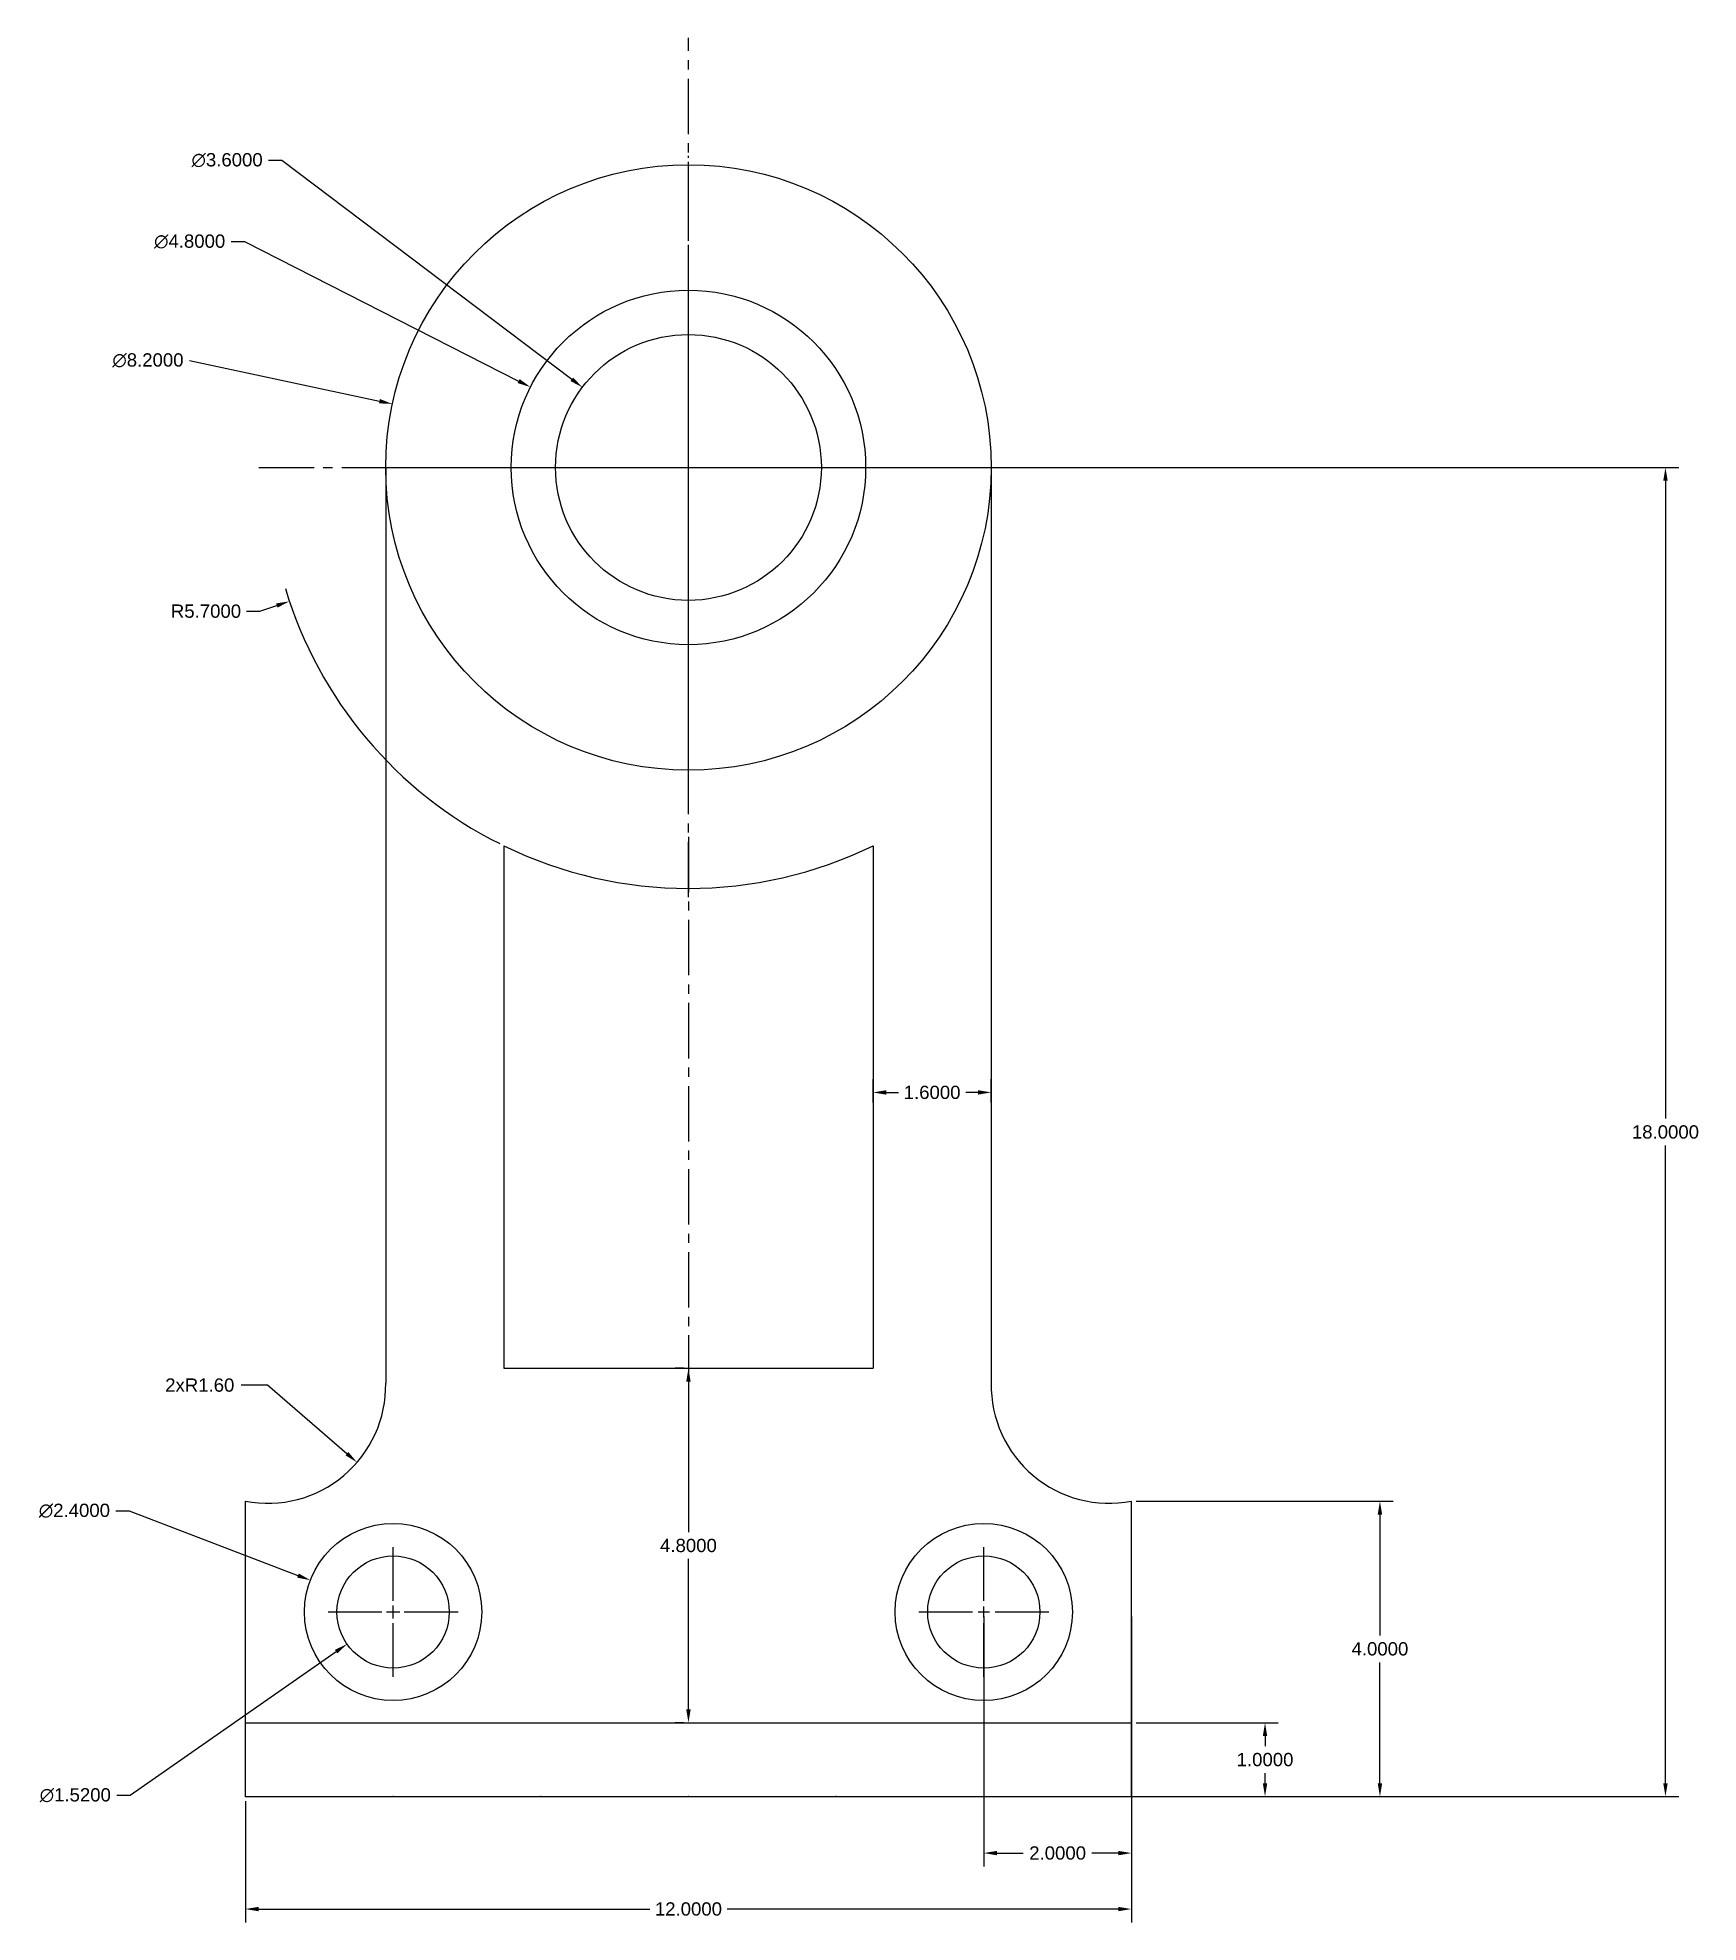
# Model space of a CAD drawing. Header units: millimetres. Extents: x 17.2 to 39.7, y 18.3 to 43.8.
import ezdxf
from ezdxf import colors
from ezdxf.entities.mleader import LeaderData, LeaderLine
from ezdxf.math import Vec2, Vec3

# ---------------------------------------------------------------- set-up
doc = ezdxf.new("R2010")
doc.units = ezdxf.units.MM
doc.header["$MEASUREMENT"] = 0
doc.linetypes.add('CENTER2', pattern=[1.125, 0.75, -0.125, 0.125, -0.125])
doc.styles.get("Standard").update_dxf_attribs({"font": 'arial.ttf'})
doc.dimstyles.new('Annotative', dxfattribs={"dimscale": 0, "dimtxt": 0.18, "dimasz": 0.18, "dimexe": 0.18, "dimexo": 0.0625, "dimgap": 0.09, "dimtad": 0, "dimtih": 1, "dimtoh": 1, "dimdec": 4, "dimzin": 0, "dimdsep": 46, "dimtxsty": 'Standard', "dimcen": 0.09, "dimadec": 0, "dimazin": 0, "dimtfac": 1, "dimtdec": 4, "dimtofl": 0, "dimtmove": 0, "dimatfit": 3, "dimfxl": 1, "dimtolj": 1, "dimtzin": 0, "dimarcsym": 0})
doc.dimstyles.get("Standard").update_dxf_attribs({"dimtxt": 0.18, "dimasz": 0.18, "dimexe": 0.18, "dimexo": 0.0625, "dimgap": 0.09, "dimtad": 0, "dimtih": 1, "dimtoh": 1, "dimdec": 4, "dimzin": 0, "dimdsep": 46, "dimtxsty": 'Standard', "dimcen": 0.09, "dimadec": 0, "dimazin": 0, "dimtfac": 1, "dimtdec": 4, "dimtofl": 0, "dimtmove": 0, "dimatfit": 3, "dimfxl": 1, "dimtolj": 1, "dimtzin": 0, "dimarcsym": 0})

# ---------------------------------------------------------------- blocks, each defined once
blk = doc.blocks.new('*U7')
at = {"color": 0, "linetype": 'CENTER2', "transparency": 16777216}
for p, q in [((0, 0.152), (0, 0.88)), ((-0.88, 0), (-0.152, 0)), ((0.152, 0), (0.88, 0)), ((0, -0.88), (0, -0.152))]:
    blk.add_line(p, q, dxfattribs=at)
at = {"color": 0, "linetype": 'Continuous', "transparency": 16777216}
for p, q in [((-0.076, 0), (0.076, 0)), ((0, -0.076), (0, 0.076))]:
    blk.add_line(p, q, dxfattribs=at)
blk = doc.blocks.new('*U8')
at = {"color": 0, "linetype": 'CENTER2', "transparency": 16777216}
for p, q in [((0, 0.152), (0, 0.88)), ((-0.88, 0), (-0.152, 0)), ((0.152, 0), (0.88, 0)), ((0, -0.88), (0, -0.152))]:
    blk.add_line(p, q, dxfattribs=at)
at = {"color": 0, "linetype": 'Continuous', "transparency": 16777216}
for p, q in [((-0.076, 0), (0.076, 0)), ((0, -0.076), (0, 0.076))]:
    blk.add_line(p, q, dxfattribs=at)
blk = doc.blocks.new('*D9')
at = {"color": 0, "lineweight": -2, "transparency": 16777216}
for p, q in [((20, 19.938), (20, 18.297)), ((32, 19.938), (32, 18.297)), ((20.18, 18.477), (25.475, 18.477)), ((31.82, 18.477), (26.525, 18.477))]:
    blk.add_line(p, q, dxfattribs=at)
at = {"color": 0, "transparency": 16777216}
for points in [[(20.18, 18.507), (20.18, 18.447), (20, 18.477)], [(31.82, 18.507), (31.82, 18.447), (32, 18.477)]]:
    blk.add_solid(points, dxfattribs=at)
at = {"layer": 'Defpoints', "color": 0, "transparency": 16777216}
for p in [(20, 20), (32, 20), (32, 18.477)]:
    blk.add_point(p, dxfattribs=at)
at = {"color": 0, "transparency": 16777216, "insert": (26, 18.477), "char_height": 0.18, "attachment_point": 5}
blk.add_mtext('\\A1;12.0000', dxfattribs=at)
blk = doc.blocks.new('*U10')
at = {"color": 0, "linetype": 'CENTER2', "transparency": 16777216}
for p, q in [((0, 0.48), (0, 2.52)), ((-2.52, 0), (-0.48, 0)), ((0.48, 0), (2.52, 0)), ((0, -2.52), (0, -0.48))]:
    blk.add_line(p, q, dxfattribs=at)
at = {"color": 0, "linetype": 'Continuous', "transparency": 16777216}
for p, q in [((-0.24, 0), (0.24, 0)), ((0, -0.24), (0, 0.24))]:
    blk.add_line(p, q, dxfattribs=at)
blk = doc.blocks.new('*U11')
at = {"color": 0, "linetype": 'CENTER2', "transparency": 16777216}
for p, q in [((0, 0.82), (0, 4.22)), ((-4.22, 0), (-0.82, 0)), ((0.82, 0), (4.22, 0)), ((0, -4.22), (0, -0.82))]:
    blk.add_line(p, q, dxfattribs=at)
at = {"color": 0, "linetype": 'Continuous', "transparency": 16777216}
for p, q in [((0, -0.41), (0, 0.41)), ((-0.41, 0), (0.41, 0))]:
    blk.add_line(p, q, dxfattribs=at)
blk = doc.blocks.new('*U12')
at = {"color": 0, "linetype": 'CENTER2', "transparency": 16777216}
for p, q in [((0, 0.48), (0, 2.52)), ((-2.52, 0), (-0.48, 0)), ((0.48, 0), (2.52, 0)), ((0, -2.52), (0, -0.48))]:
    blk.add_line(p, q, dxfattribs=at)
at = {"color": 0, "linetype": 'Continuous', "transparency": 16777216}
for p, q in [((-0.24, 0), (0.24, 0)), ((0, -0.24), (0, 0.24))]:
    blk.add_line(p, q, dxfattribs=at)
blk = doc.blocks.new('*U13')
at = {"color": 0, "linetype": 'CENTER2', "transparency": 16777216}
for p, q in [((0, 0.36), (0, 1.92)), ((-1.92, 0), (-0.36, 0)), ((0.36, 0), (1.92, 0)), ((0, -1.92), (0, -0.36))]:
    blk.add_line(p, q, dxfattribs=at)
at = {"color": 0, "linetype": 'Continuous', "transparency": 16777216}
for p, q in [((-0.18, 0), (0.18, 0)), ((0, -0.18), (0, 0.18))]:
    blk.add_line(p, q, dxfattribs=at)
blk = doc.blocks.new('*D14')
at = {"color": 0, "lineweight": -2, "transparency": 16777216}
for p, q in [((30, 22.438), (30, 19.055)), ((32, 22.438), (32, 19.055)), ((30.18, 19.235), (30.535, 19.235)), ((31.82, 19.235), (31.465, 19.235))]:
    blk.add_line(p, q, dxfattribs=at)
at = {"color": 0, "transparency": 16777216}
for points in [[(30.18, 19.265), (30.18, 19.205), (30, 19.235)], [(31.82, 19.265), (31.82, 19.205), (32, 19.235)]]:
    blk.add_solid(points, dxfattribs=at)
at = {"layer": 'Defpoints', "color": 0, "transparency": 16777216}
for p in [(30, 22.5), (32, 22.5), (32, 19.235)]:
    blk.add_point(p, dxfattribs=at)
at = {"color": 0, "transparency": 16777216, "insert": (31, 19.235), "char_height": 0.18, "attachment_point": 5}
blk.add_mtext('\\A1;2.0000', dxfattribs=at)
blk = doc.blocks.new('*D15')
at = {"color": 0, "lineweight": -2, "transparency": 16777216}
for p, q in [((32.063, 21), (33.989, 21)), ((33.809, 20.82), (33.809, 20.682)), ((33.809, 20.18), (33.809, 20.318)), ((32.063, 20), (33.989, 20))]:
    blk.add_line(p, q, dxfattribs=at)
at = {"color": 0, "transparency": 16777216}
for points in [[(33.779, 20.82), (33.839, 20.82), (33.809, 21)], [(33.779, 20.18), (33.839, 20.18), (33.809, 20)]]:
    blk.add_solid(points, dxfattribs=at)
at = {"layer": 'Defpoints', "color": 0, "transparency": 16777216}
for p in [(32, 21), (32, 20), (33.809, 20)]:
    blk.add_point(p, dxfattribs=at)
at = {"color": 0, "transparency": 16777216, "insert": (33.809, 20.5), "char_height": 0.18, "attachment_point": 5}
blk.add_mtext('\\A1;1.0000', dxfattribs=at)
blk = doc.blocks.new('*D16')
at = {"color": 0, "lineweight": -2, "transparency": 16777216}
for p, q in [((26.063, 38), (39.412, 38)), ((39.232, 37.82), (39.232, 29.182)), ((39.232, 20.18), (39.232, 28.818)), ((26.063, 20), (39.412, 20))]:
    blk.add_line(p, q, dxfattribs=at)
at = {"color": 0, "transparency": 16777216}
for points in [[(39.202, 37.82), (39.262, 37.82), (39.232, 38)], [(39.202, 20.18), (39.262, 20.18), (39.232, 20)]]:
    blk.add_solid(points, dxfattribs=at)
at = {"layer": 'Defpoints', "color": 0, "transparency": 16777216}
for p in [(26, 38), (26, 20), (39.232, 20)]:
    blk.add_point(p, dxfattribs=at)
at = {"color": 0, "transparency": 16777216, "insert": (39.232, 29), "char_height": 0.18, "attachment_point": 5}
blk.add_mtext('\\A1;18.0000', dxfattribs=at)
blk = doc.blocks.new('*D18')
at = {"color": 0, "lineweight": -2, "transparency": 16777216}
for p, q in [((21.91, 22.5), (22.09, 22.5)), ((22, 22.41), (22, 22.59)), ((18.437, 20.018), (21.229, 21.963)), ((18.257, 20.018), (18.437, 20.018))]:
    blk.add_line(p, q, dxfattribs=at)
at = {"color": 0, "transparency": 16777216}
blk.add_solid([(21.212, 21.987), (21.246, 21.938), (21.376, 22.066)], dxfattribs=at)
at = {"layer": 'Defpoints', "color": 0, "transparency": 16777216}
for p in [(22.624, 22.934), (21.376, 22.066)]:
    blk.add_point(p, dxfattribs=at)
at = {"color": 0, "transparency": 16777216, "insert": (17.696, 20.018), "char_height": 0.18, "attachment_point": 5}
blk.add_mtext('\\A1;∅1.5200', dxfattribs=at)
blk = doc.blocks.new('*D19')
at = {"color": 0, "lineweight": -2, "transparency": 16777216}
for p, q in [((18.246, 23.871), (18.426, 23.871)), ((18.426, 23.871), (20.712, 22.994)), ((21.91, 22.5), (22.09, 22.5)), ((22, 22.41), (22, 22.59))]:
    blk.add_line(p, q, dxfattribs=at)
at = {"color": 0, "transparency": 16777216}
blk.add_solid([(20.722, 23.022), (20.701, 22.966), (20.88, 22.93)], dxfattribs=at)
at = {"layer": 'Defpoints', "color": 0, "transparency": 16777216}
for p in [(20.88, 22.93), (23.12, 22.07)]:
    blk.add_point(p, dxfattribs=at)
at = {"color": 0, "transparency": 16777216, "insert": (17.684, 23.871), "char_height": 0.18, "attachment_point": 5}
blk.add_mtext('\\A1;∅2.4000', dxfattribs=at)
blk = doc.blocks.new('*D20')
at = {"color": 0, "lineweight": -2, "transparency": 16777216}
for p, q in [((28.5, 29.401), (28.5, 29.716)), ((30.1, 29.401), (30.1, 29.716)), ((28.68, 29.536), (28.845, 29.536)), ((29.92, 29.536), (29.755, 29.536))]:
    blk.add_line(p, q, dxfattribs=at)
at = {"color": 0, "transparency": 16777216}
for points in [[(28.68, 29.566), (28.68, 29.506), (28.5, 29.536)], [(29.92, 29.566), (29.92, 29.506), (30.1, 29.536)]]:
    blk.add_solid(points, dxfattribs=at)
at = {"layer": 'Defpoints', "color": 0, "transparency": 16777216}
for p in [(30.1, 29.536), (28.5, 29.339), (30.1, 29.339)]:
    blk.add_point(p, dxfattribs=at)
at = {"color": 0, "transparency": 16777216, "insert": (29.3, 29.536), "char_height": 0.18, "attachment_point": 5}
blk.add_mtext('\\A1;1.6000', dxfattribs=at)
blk = doc.blocks.new('*D21')
at = {"color": 0, "lineweight": -2, "transparency": 16777216}
for p, q in [((32.063, 24), (35.545, 24)), ((35.365, 23.82), (35.365, 22.182)), ((35.365, 20.18), (35.365, 21.818)), ((32.063, 20), (35.545, 20))]:
    blk.add_line(p, q, dxfattribs=at)
at = {"color": 0, "transparency": 16777216}
for points in [[(35.335, 23.82), (35.395, 23.82), (35.365, 24)], [(35.335, 20.18), (35.395, 20.18), (35.365, 20)]]:
    blk.add_solid(points, dxfattribs=at)
at = {"layer": 'Defpoints', "color": 0, "transparency": 16777216}
for p in [(32, 24), (32, 20), (35.365, 20)]:
    blk.add_point(p, dxfattribs=at)
at = {"color": 0, "transparency": 16777216, "insert": (35.365, 22), "char_height": 0.18, "attachment_point": 5}
blk.add_mtext('\\A1;4.0000', dxfattribs=at)
blk = doc.blocks.new('*D22')
at = {"color": 0, "lineweight": -2, "transparency": 16777216}
for p, q in [((20.314, 42.161), (20.494, 42.161)), ((20.494, 42.161), (24.42, 39.194)), ((26, 37.91), (26, 38.09)), ((25.91, 38), (26.09, 38))]:
    blk.add_line(p, q, dxfattribs=at)
at = {"color": 0, "transparency": 16777216}
blk.add_solid([(24.438, 39.218), (24.402, 39.17), (24.564, 39.085)], dxfattribs=at)
at = {"layer": 'Defpoints', "color": 0, "transparency": 16777216}
for p in [(24.564, 39.085), (27.436, 36.915)]:
    blk.add_point(p, dxfattribs=at)
at = {"color": 0, "transparency": 16777216, "insert": (19.752, 42.161), "char_height": 0.18, "attachment_point": 5}
blk.add_mtext('\\A1;∅3.6000', dxfattribs=at)
blk = doc.blocks.new('*D23')
at = {"color": 0, "lineweight": -2, "transparency": 16777216}
for p, q in [((19.807, 41.059), (19.987, 41.059)), ((19.987, 41.059), (23.7, 39.17)), ((26, 37.91), (26, 38.09)), ((25.91, 38), (26.09, 38))]:
    blk.add_line(p, q, dxfattribs=at)
at = {"color": 0, "transparency": 16777216}
blk.add_solid([(23.714, 39.197), (23.687, 39.143), (23.861, 39.088)], dxfattribs=at)
at = {"layer": 'Defpoints', "color": 0, "transparency": 16777216}
for p in [(23.861, 39.088), (28.139, 36.912)]:
    blk.add_point(p, dxfattribs=at)
at = {"color": 0, "transparency": 16777216, "insert": (19.245, 41.059), "char_height": 0.18, "attachment_point": 5}
blk.add_mtext('\\A1;∅4.8000', dxfattribs=at)
blk = doc.blocks.new('*D24')
at = {"color": 0, "lineweight": -2, "transparency": 16777216}
for p, q in [((19.241, 39.45), (21.815, 38.898)), ((26, 37.91), (26, 38.09)), ((25.91, 38), (26.09, 38))]:
    blk.add_line(p, q, dxfattribs=at)
at = {"color": 0, "transparency": 16777216}
blk.add_solid([(21.821, 38.927), (21.809, 38.868), (21.991, 38.86)], dxfattribs=at)
at = {"layer": 'Defpoints', "color": 0, "transparency": 16777216}
for p in [(21.991, 38.86), (30.009, 37.14)]:
    blk.add_point(p, dxfattribs=at)
at = {"color": 0, "transparency": 16777216, "insert": (18.68, 39.45), "char_height": 0.18, "attachment_point": 5}
blk.add_mtext('\\A1;∅8.2000', dxfattribs=at)
blk = doc.blocks.new('*D26')
at = {"color": 0, "lineweight": -2, "transparency": 16777216}
for p, q in [((26, 37.91), (26, 38.09)), ((25.91, 38), (26.09, 38)), ((20.015, 36.053), (20.195, 36.053)), ((20.195, 36.053), (20.425, 36.13))]:
    blk.add_line(p, q, dxfattribs=at)
blk.add_arc((26, 38), 5.7, 196.7342, 243.3574, dxfattribs=at)
at = {"color": 0, "transparency": 16777216}
blk.add_solid([(20.416, 36.158), (20.435, 36.102), (20.596, 36.187)], dxfattribs=at)
at = {"layer": 'Defpoints', "color": 0, "transparency": 16777216}
for p in [(26, 38), (20.596, 36.187)]:
    blk.add_point(p, dxfattribs=at)
at = {"color": 0, "transparency": 16777216, "insert": (19.466, 36.053), "char_height": 0.18, "attachment_point": 5}
blk.add_mtext('\\A1;R5.7000', dxfattribs=at)
blk = doc.blocks.new('*D27')
at = {"color": 0, "lineweight": -2, "transparency": 16777216}
for p, q in [((25.938, 25.8), (25.82, 25.8)), ((26, 25.62), (26, 23.582)), ((26, 21.18), (26, 23.218)), ((25.938, 21), (25.82, 21))]:
    blk.add_line(p, q, dxfattribs=at)
at = {"color": 0, "transparency": 16777216}
for points in [[(25.97, 25.62), (26.03, 25.62), (26, 25.8)], [(25.97, 21.18), (26.03, 21.18), (26, 21)]]:
    blk.add_solid(points, dxfattribs=at)
at = {"layer": 'Defpoints', "color": 0, "transparency": 16777216}
for p in [(26, 25.8), (26, 21), (26, 21)]:
    blk.add_point(p, dxfattribs=at)
at = {"color": 0, "transparency": 16777216, "insert": (26, 23.4), "char_height": 0.18, "attachment_point": 5}
blk.add_mtext('\\A1;4.8000', dxfattribs=at)
blk = doc.blocks.new('*U28')
at = {"color": 0, "linetype": 'CENTER2', "transparency": 16777216}
for p, q in [((0, 0.82), (0, 4.22)), ((-4.22, 0), (-0.82, 0)), ((0.82, 0), (4.22, 0)), ((0, -4.22), (0, -0.82))]:
    blk.add_line(p, q, dxfattribs=at)
at = {"color": 0, "linetype": 'Continuous', "transparency": 16777216}
for p, q in [((0, -0.41), (0, 0.41)), ((-0.41, 0), (0.41, 0))]:
    blk.add_line(p, q, dxfattribs=at)
blk = doc.blocks.new('*U29')
at = {"color": 0, "linetype": 'CENTER2', "transparency": 16777216}
for p, q in [((0, 0.48), (0, 2.52)), ((-2.52, 0), (-0.48, 0)), ((0.48, 0), (2.52, 0)), ((0, -2.52), (0, -0.48))]:
    blk.add_line(p, q, dxfattribs=at)
at = {"color": 0, "linetype": 'Continuous', "transparency": 16777216}
for p, q in [((-0.24, 0), (0.24, 0)), ((0, -0.24), (0, 0.24))]:
    blk.add_line(p, q, dxfattribs=at)
blk = doc.blocks.new('*U30')
at = {"color": 0, "linetype": 'CENTER2', "transparency": 16777216}
for p, q in [((0, 0.36), (0, 1.92)), ((-1.92, 0), (-0.36, 0)), ((0.36, 0), (1.92, 0)), ((0, -1.92), (0, -0.36))]:
    blk.add_line(p, q, dxfattribs=at)
at = {"color": 0, "linetype": 'Continuous', "transparency": 16777216}
for p, q in [((-0.18, 0), (0.18, 0)), ((0, -0.18), (0, 0.18))]:
    blk.add_line(p, q, dxfattribs=at)
blk = doc.blocks.new('*U31')
at = {"color": 0, "linetype": 'CENTER2', "transparency": 16777216}
for p, q in [((0, 1.14), (0, 5.82)), ((-5.82, 0), (-1.14, 0)), ((1.14, 0), (5.82, 0)), ((0, -5.82), (0, -1.14))]:
    blk.add_line(p, q, dxfattribs=at)
at = {"color": 0, "linetype": 'Continuous', "transparency": 16777216}
for p, q in [((0, -0.57), (0, 0.57)), ((-0.57, 0), (0.57, 0))]:
    blk.add_line(p, q, dxfattribs=at)
blk = doc.blocks.new('*U32')
at = {"color": 0, "linetype": 'CENTER2', "transparency": 16777216}
blk.add_line((0, 3.659), (0, -3.659), dxfattribs=at)

msp = doc.modelspace()

# ---------------------------------------------------------------- linework, layer by layer
for p, q in [((21.9, 38), (21.9, 25.6)), ((30.1, 38), (30.1, 25.6)), ((23.5, 32.8775), (23.5, 25.8)), ((28.5, 32.8775), (28.5, 25.8)), ((23.5, 25.8), (28.5, 25.8)), ((20, 20), (20, 24)), ((32, 20), (32, 24)), ((20, 21), (32, 21)), ((20, 20), (32, 20))]:
    msp.add_line(p, q)
for centre, radius in [((26, 38), 4.1), ((26, 38), 2.4), ((26, 38), 1.8), ((22, 22.5), 1.2), ((30, 22.5), 1.2), ((22, 22.5), 0.76), ((30, 22.5), 0.76)]:
    msp.add_circle(centre, radius)
for centre, radius, start, end in [((26, 38), 5.7, 243.985634, 296.014366), ((20.30025, 25.57158), 1.6, 259.183871, 1.017944), ((31.69975, 25.57158), 1.6, 178.982056, 280.816129)]:
    msp.add_arc(centre, radius, start, end)
for p in [(20, 20), (22, 20), (24, 20), (26, 20), (28, 20), (28, 20), (30, 20), (32, 20), (32, 20), (32, 20), (32, 20)]:
    msp.add_point(p)

# ---------------------------------------------------------------- block references
at = {"linetype": 'CENTER2'}
for name, p in [('*U31', (26, 38)), ('*U11', (26, 38)), ('*U28', (26, 38)), ('*U10', (26, 38)), ('*U12', (26, 38)), ('*U29', (26, 38)), ('*U13', (26, 38)), ('*U30', (26, 38)), ('*U32', (26, 29.33875)), ('*U8', (22, 22.5)), ('*U7', (30, 22.5))]:
    msp.add_blockref(name, p, dxfattribs=at)

# ---------------------------------------------------------------- dimensions: what is measured, and where the dimension line sits
for p1, p2, picture, middle in [((27.43604, 36.91474), (24.56396, 39.08526), '*D22', (19.75228, 42.16144)), ((28.13914, 36.91184), (23.86086, 39.08816), '*D23', (19.24545, 41.05893)), ((30.0088, 37.14005), (21.9912, 38.85995), '*D24', (19.24135, 39.44984)), ((23.12038, 22.07017), (20.87962, 22.92983), '*D19', (17.68434, 23.87131)), ((22.62359, 22.93444), (21.37641, 22.06556), '*D18', (17.69582, 20.01777))]:
    dim = msp.add_diameter_dim_2p(p1=p1, p2=p2, dimstyle='Standard')
    dim.commit()
    dim.dimension.update_dxf_attribs({"geometry": picture, "text_midpoint": middle, "dimtype": 163})
dim = msp.add_radius_dim(center=(26, 38), mpoint=(20.59593, 36.18725), dimstyle='Annotative')
dim.commit()
dim.dimension.update_dxf_attribs({"geometry": '*D26', "text_midpoint": (19.46593, 36.05289), "dimtype": 164})
for base, p1, p2, picture, middle in [((39.23228, 20), (26, 38), (26, 20), '*D16', (39.23228, 29)), ((26, 21), (26, 25.8), (26, 21), '*D27', (26, 23.4)), ((35.36494, 20), (32, 24), (32, 20), '*D21', (35.36494, 22)), ((33.80899, 20), (32, 21), (32, 20), '*D15', (33.80899, 20.5))]:
    dim = msp.add_linear_dim(base=base, p1=p1, p2=p2, angle=90, dimstyle='Standard')
    dim.commit()
    dim.dimension.update_dxf_attribs({"geometry": picture, "text_midpoint": middle})
for base, p1, p2, picture, middle in [((30.1, 29.53638), (28.5, 29.33875), (30.1, 29.33875), '*D20', (29.3, 29.53638)), ((32, 19.23532), (30, 22.5), (32, 22.5), '*D14', (31, 19.23532)), ((32, 18.4775), (20, 20), (32, 20), '*D9', (26, 18.4775))]:
    dim = msp.add_linear_dim(base=base, p1=p1, p2=p2, dimstyle='Standard')
    dim.commit()
    dim.dimension.update_dxf_attribs({"geometry": picture, "text_midpoint": middle})

# ---------------------------------------------------------------- leaders
ml = msp.add_multileader_mtext('Standard')
ml.set_content('2xR1.60', color=256)
ml.set_leader_properties()
ml.build(insert=Vec2(0, 0))
ml.multileader.update_dxf_attribs({"dogleg_length": 0.36, "arrow_head_size": 0.18})
ctx = ml.context
ctx.base_point, ctx.char_height, ctx.arrow_head_size, ctx.landing_gap_size, ctx.plane_origin = Vec3(18.84306, 25.57158), 0.18, 0.18, 0.09, Vec3(21.51158, 24.52626)
ctx.text_align_type = 2
notes = []
notes.append((ctx, [(0, (1, 1, 0), (20.30025, 25.57158), (-1, 0), 0.36, [(0, [(21.51158, 24.52626)], 0, [])])]))
ctx.mtext.insert, ctx.mtext.alignment, ctx.mtext.flow_direction = Vec3(19.85025, 25.66311), 3, 5
for ctx, leaders in notes:
    for number, flags, end, landing, length, lines in leaders:
        leader = LeaderData()
        leader.index, (leader.has_last_leader_line, leader.has_dogleg_vector, leader.attachment_direction) = number, flags
        leader.last_leader_point, leader.dogleg_vector, leader.dogleg_length = Vec3(end), Vec3(landing), length
        for number, points, colour, breaks in lines:
            line = LeaderLine()
            line.index, line.vertices, line.color, line.breaks = number, Vec3.list(points), colors.encode_raw_color(colour), breaks
            leader.lines.append(line)
        ctx.leaders.append(leader)

doc.saveas('drawing.dxf')
